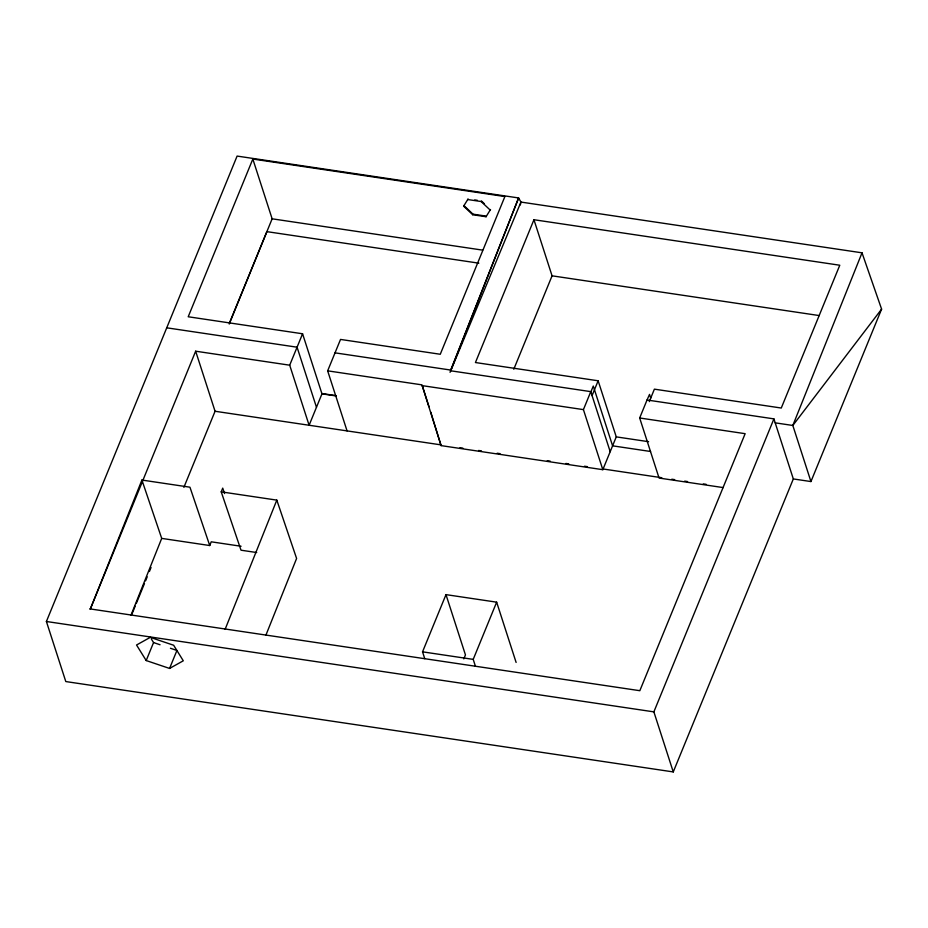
<?xml version="1.0" encoding="UTF-8"?>
<svg xmlns="http://www.w3.org/2000/svg" width="928" height="928" viewBox="0 0 928 928"><rect width="100%" height="100%" fill="white"/><g stroke="black" fill="none" stroke-linecap="round" stroke-linejoin="round"><path stroke-width="1.39" d="M520.341 204.914L520.944 202.072L518.613 197.954L237.104 156.078L46.4 621.493L65.795 681.558L673.264 771.922L793.324 478.941L773.917 418.876L647.036 400.003L639.67 417.983L659.066 478.048L723.214 487.594M450.045 372.325L518.613 197.954L450.463 370.759L590.788 391.639L610.195 451.692M141.914 480.054L161.704 538.391L209.74 545.536L189.95 487.2L141.914 480.054L90.202 609.313L195.657 351.202L289.698 365.191L309.105 425.256L321.97 393.843L302.574 333.778L188.21 316.761L252.834 159.048L504.89 196.55L440.266 354.264L340.53 339.428L327.654 370.84L347.06 430.894M131.01 615.125L161.704 538.391M256.696 552.531L241.013 550.2L221.224 491.852L222.72 488.128L224.553 493.557M209.74 545.536L211.236 541.813L241.083 546.256M225.11 629.346L276.811 500.122L221.224 491.852M265.895 635.193L296.6 558.459L276.811 500.122M450.625 371.003L520.944 202.072L862.019 252.822L792.825 425.465L810.944 481.562L793.324 478.941M229.506 322.863L272.136 218.811L252.834 159.048M229.228 324.058L266.881 231.64L478.836 263.169M131.892 614.22L135.175 606.204M136.277 603.536L144.478 583.515M145.58 580.835L147.216 576.833M149.408 571.497L151.044 567.484M183.872 487.374L215.064 411.266L195.657 351.202M146.195 660.55L136.544 645.006L150.278 637.35L173.652 645.25L183.292 660.794L169.569 668.438L146.195 660.55L153.561 642.57L151.334 638.974M289.698 365.191L302.574 333.778M169.569 668.438L176.935 650.458L170.439 648.266M463.64 206.167L463.896 205.564L473.002 214.159L486.295 216.131L486.052 216.734L472.746 214.751L463.64 206.167L468.083 198.952L467.84 199.555L481.145 201.527L490.251 210.122L490.494 209.519L486.052 216.734M472.746 214.751L473.002 214.159M481.145 201.527L481.388 200.924L484.428 203.789M649.275 401.627L654.391 389.157L781.272 408.03L839.782 265.234L533.948 219.727L475.438 362.535L598.142 380.782L616.262 436.879L602.817 469.684L441.09 445.614L421.973 384.865L327.654 370.84M441.09 445.614L430.789 412.171M513.787 369.24L552.067 275.825L533.948 219.727M424.757 658.694L422.542 651.839L445.985 594.628L496.654 602.168L516.119 662.441M463.814 658.892L465.45 654.901L445.985 594.628M475.426 666.234L473.21 659.379L496.654 602.168M602.817 469.684L583.422 409.619L590.788 391.639M590.881 391.906L593.282 386.048L612.596 445.834L650.563 451.484M592.076 395.606L598.142 380.782M673.264 771.922L653.869 711.869L773.917 418.876M810.944 481.562L881.6 309.128L862.019 252.822M881.6 309.128L792.825 425.465L775.205 422.843M474.742 199.938L477.398 200.332M272.136 218.811L482.664 250.131M552.067 275.825L819.32 315.578M166.738 327.816L297.076 347.2L316.471 407.264M335.031 352.849L450.741 370.063M421.695 385.561L583.422 409.619M639.67 417.983L745.149 433.678L639.833 690.699L90.062 608.907M616.262 436.879L648.602 441.693M321.877 393.542L335.936 395.63M321.97 393.843L336.029 395.931M215.064 411.266L441.38 444.93M459.975 447.702L462.84 448.12M478.581 450.463L481.446 450.892M497.188 453.235L500.053 453.664M547.288 460.682L550.153 461.112M565.894 463.455L568.76 463.884M584.501 466.227L587.354 466.645M603.107 468.988L661.78 477.723M671.802 479.208L674.668 479.637M684.678 481.133L687.544 481.551M703.285 483.894L706.15 484.323M422.542 651.839L473.21 659.379M46.4 621.493L653.869 711.869M153.561 642.57L160.057 644.751M650.725 398.112L649.53 394.412L647.036 400.003M422.414 386.234L429.026 406.708"/></g></svg>
